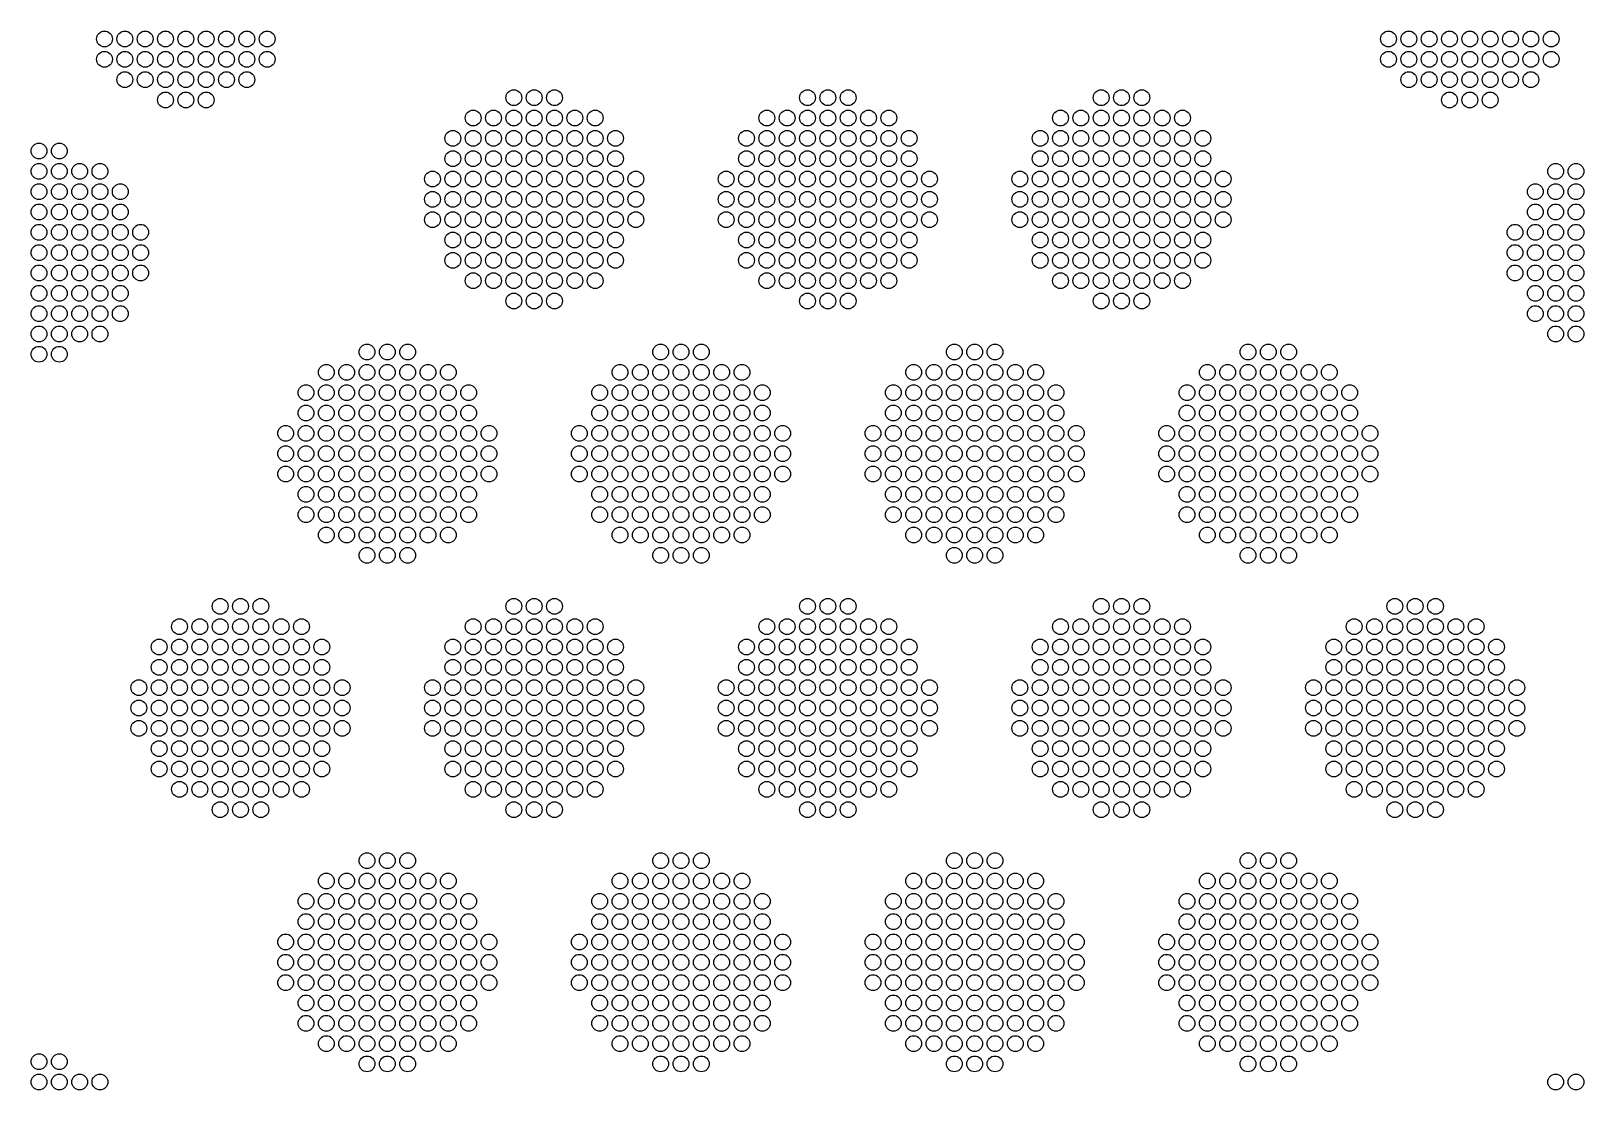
# Model space of a CAD drawing. Extents: x -49 to 54, y -38 to 38.
# Drawn here: x 15.52 to 22.39, y -28.4 to -23.71 of the extents above; entities that cross this region are included whole.
import ezdxf

# ---------------------------------------------------------------- set-up
doc = ezdxf.new("R2010")
doc.units = 0
doc.layers.add('LOWER_ELECTRODE', color=1, linetype='CONTINUOUS')

msp = doc.modelspace()

# ---------------------------------------------------------------- linework, layer by layer
at = {"layer": 'LOWER_ELECTRODE'}
for centre in [(15.8446, -23.7439), (15.9346, -23.7439), (16.0246, -23.7439), (16.1146, -23.7439), (16.2046, -23.7439), (16.2946, -23.7439), (16.3846, -23.7439), (16.4746, -23.7439), (16.5646, -23.7439), (21.5284, -23.7439), (21.6184, -23.7439), (21.7084, -23.7439), (21.7984, -23.7439), (21.8884, -23.7439), (21.9784, -23.7439), (22.0684, -23.7439), (22.1584, -23.7439), (22.2484, -23.7439), (15.8446, -23.8339), (15.9346, -23.8339), (16.0246, -23.8339), (16.1146, -23.8339), (16.2046, -23.8339), (16.2946, -23.8339), (16.3846, -23.8339), (16.4746, -23.8339), (16.5646, -23.8339), (21.5284, -23.8339), (21.6184, -23.8339), (21.7084, -23.8339), (21.7984, -23.8339), (21.8884, -23.8339), (21.9784, -23.8339), (22.0684, -23.8339), (22.1584, -23.8339), (22.2484, -23.8339), (15.9346, -23.9239), (16.0246, -23.9239), (16.1146, -23.9239), (16.2046, -23.9239), (16.2946, -23.9239), (16.3846, -23.9239), (16.4746, -23.9239), (21.6184, -23.9239), (21.7084, -23.9239), (21.7984, -23.9239), (21.8884, -23.9239), (21.9784, -23.9239), (22.0684, -23.9239), (22.1584, -23.9239), (16.1146, -24.0139), (16.2046, -24.0139), (16.2946, -24.0139), (17.6565, -24.0041), (17.7465, -24.0041), (17.8365, -24.0041), (18.9565, -24.0041), (19.0465, -24.0041), (19.1365, -24.0041), (20.2565, -24.0041), (20.3465, -24.0041), (20.4365, -24.0041), (21.7984, -24.0139), (21.8884, -24.0139), (21.9784, -24.0139), (17.4765, -24.0941), (17.5665, -24.0941), (17.6565, -24.0941), (17.7465, -24.0941), (17.8365, -24.0941), (17.9265, -24.0941), (18.0165, -24.0941), (18.7765, -24.0941), (18.8665, -24.0941), (18.9565, -24.0941), (19.0465, -24.0941), (19.1365, -24.0941), (19.2265, -24.0941), (19.3165, -24.0941), (20.0765, -24.0941), (20.1665, -24.0941), (20.2565, -24.0941), (20.3465, -24.0941), (20.4365, -24.0941), (20.5265, -24.0941), (20.6165, -24.0941), (17.3865, -24.1841), (17.4765, -24.1841), (17.5665, -24.1841), (17.6565, -24.1841), (17.7465, -24.1841), (17.8365, -24.1841), (17.9265, -24.1841), (18.0165, -24.1841), (18.1065, -24.1841), (18.6865, -24.1841), (18.7765, -24.1841), (18.8665, -24.1841), (18.9565, -24.1841), (19.0465, -24.1841), (19.1365, -24.1841), (19.2265, -24.1841), (19.3165, -24.1841), (19.4065, -24.1841), (19.9865, -24.1841), (20.0765, -24.1841), (20.1665, -24.1841), (20.2565, -24.1841), (20.3465, -24.1841), (20.4365, -24.1841), (20.5265, -24.1841), (20.6165, -24.1841), (20.7065, -24.1841), (15.5546, -24.2398), (15.6446, -24.2398), (17.3865, -24.2741), (17.4765, -24.2741), (17.5665, -24.2741), (17.6565, -24.2741), (17.7465, -24.2741), (17.8365, -24.2741), (17.9265, -24.2741), (18.0165, -24.2741), (18.1065, -24.2741), (18.6865, -24.2741), (18.7765, -24.2741), (18.8665, -24.2741), (18.9565, -24.2741), (19.0465, -24.2741), (19.1365, -24.2741), (19.2265, -24.2741), (19.3165, -24.2741), (19.4065, -24.2741), (19.9865, -24.2741), (20.0765, -24.2741), (20.1665, -24.2741), (20.2565, -24.2741), (20.3465, -24.2741), (20.4365, -24.2741), (20.5265, -24.2741), (20.6165, -24.2741), (20.7065, -24.2741), (15.5546, -24.3298), (15.6446, -24.3298), (15.7346, -24.3298), (15.8246, -24.3298), (17.2965, -24.3641), (17.3865, -24.3641), (17.4765, -24.3641), (17.5665, -24.3641), (17.6565, -24.3641), (17.7465, -24.3641), (17.8365, -24.3641), (17.9265, -24.3641), (18.0165, -24.3641), (18.1065, -24.3641), (18.1965, -24.3641), (18.5965, -24.3641), (18.6865, -24.3641), (18.7765, -24.3641), (18.8665, -24.3641), (18.9565, -24.3641), (19.0465, -24.3641), (19.1365, -24.3641), (19.2265, -24.3641), (19.3165, -24.3641), (19.4065, -24.3641), (19.4965, -24.3641), (19.8965, -24.3641), (19.9865, -24.3641), (20.0765, -24.3641), (20.1665, -24.3641), (20.2565, -24.3641), (20.3465, -24.3641), (20.4365, -24.3641), (20.5265, -24.3641), (20.6165, -24.3641), (20.7065, -24.3641), (20.7965, -24.3641), (22.2684, -24.3298), (22.3584, -24.3298), (15.5546, -24.4198), (15.6446, -24.4198), (15.7346, -24.4198), (15.8246, -24.4198), (15.9146, -24.4198), (22.1784, -24.4198), (22.2684, -24.4198), (22.3584, -24.4198), (17.2965, -24.4541), (17.3865, -24.4541), (17.4765, -24.4541), (17.5665, -24.4541), (17.6565, -24.4541), (17.7465, -24.4541), (17.8365, -24.4541), (17.9265, -24.4541), (18.0165, -24.4541), (18.1065, -24.4541), (18.1965, -24.4541), (18.5965, -24.4541), (18.6865, -24.4541), (18.7765, -24.4541), (18.8665, -24.4541), (18.9565, -24.4541), (19.0465, -24.4541), (19.1365, -24.4541), (19.2265, -24.4541), (19.3165, -24.4541), (19.4065, -24.4541), (19.4965, -24.4541), (19.8965, -24.4541), (19.9865, -24.4541), (20.0765, -24.4541), (20.1665, -24.4541), (20.2565, -24.4541), (20.3465, -24.4541), (20.4365, -24.4541), (20.5265, -24.4541), (20.6165, -24.4541), (20.7065, -24.4541), (20.7965, -24.4541), (15.5546, -24.5098), (15.6446, -24.5098), (15.7346, -24.5098), (15.8246, -24.5098), (15.9146, -24.5098), (17.2965, -24.5441), (17.3865, -24.5441), (17.4765, -24.5441), (17.5665, -24.5441), (17.6565, -24.5441), (17.7465, -24.5441), (17.8365, -24.5441), (17.9265, -24.5441), (18.0165, -24.5441), (18.1065, -24.5441), (18.1965, -24.5441), (18.5965, -24.5441), (18.6865, -24.5441), (18.7765, -24.5441), (18.8665, -24.5441), (18.9565, -24.5441), (19.0465, -24.5441), (19.1365, -24.5441), (19.2265, -24.5441), (19.3165, -24.5441), (19.4065, -24.5441), (19.4965, -24.5441), (19.8965, -24.5441), (19.9865, -24.5441), (20.0765, -24.5441), (20.1665, -24.5441), (20.2565, -24.5441), (20.3465, -24.5441), (20.4365, -24.5441), (20.5265, -24.5441), (20.6165, -24.5441), (20.7065, -24.5441), (20.7965, -24.5441), (22.1784, -24.5098), (22.2684, -24.5098), (22.3584, -24.5098), (15.5546, -24.5998), (15.6446, -24.5998), (15.7346, -24.5998), (15.8246, -24.5998), (15.9146, -24.5998), (16.0046, -24.5998), (17.3865, -24.6341), (17.4765, -24.6341), (17.5665, -24.6341), (17.6565, -24.6341), (17.7465, -24.6341), (17.8365, -24.6341), (17.9265, -24.6341), (18.0165, -24.6341), (18.1065, -24.6341), (18.6865, -24.6341), (18.7765, -24.6341), (18.8665, -24.6341), (18.9565, -24.6341), (19.0465, -24.6341), (19.1365, -24.6341), (19.2265, -24.6341), (19.3165, -24.6341), (19.4065, -24.6341), (19.9865, -24.6341), (20.0765, -24.6341), (20.1665, -24.6341), (20.2565, -24.6341), (20.3465, -24.6341), (20.4365, -24.6341), (20.5265, -24.6341), (20.6165, -24.6341), (20.7065, -24.6341), (22.0884, -24.5998), (22.1784, -24.5998), (22.2684, -24.5998), (22.3584, -24.5998), (15.5546, -24.6898), (15.6446, -24.6898), (15.7346, -24.6898), (15.8246, -24.6898), (15.9146, -24.6898), (16.0046, -24.6898), (22.0884, -24.6898), (22.1784, -24.6898), (22.2684, -24.6898), (22.3584, -24.6898), (15.5546, -24.7798), (15.6446, -24.7798), (15.7346, -24.7798), (15.8246, -24.7798), (15.9146, -24.7798), (16.0046, -24.7798), (17.3865, -24.7241), (17.4765, -24.7241), (17.5665, -24.7241), (17.6565, -24.7241), (17.7465, -24.7241), (17.8365, -24.7241), (17.9265, -24.7241), (18.0165, -24.7241), (18.1065, -24.7241), (18.6865, -24.7241), (18.7765, -24.7241), (18.8665, -24.7241), (18.9565, -24.7241), (19.0465, -24.7241), (19.1365, -24.7241), (19.2265, -24.7241), (19.3165, -24.7241), (19.4065, -24.7241), (19.9865, -24.7241), (20.0765, -24.7241), (20.1665, -24.7241), (20.2565, -24.7241), (20.3465, -24.7241), (20.4365, -24.7241), (20.5265, -24.7241), (20.6165, -24.7241), (20.7065, -24.7241), (22.0884, -24.7798), (22.1784, -24.7798), (22.2684, -24.7798), (22.3584, -24.7798), (17.4765, -24.8141), (17.5665, -24.8141), (17.6565, -24.8141), (17.7465, -24.8141), (17.8365, -24.8141), (17.9265, -24.8141), (18.0165, -24.8141), (18.7765, -24.8141), (18.8665, -24.8141), (18.9565, -24.8141), (19.0465, -24.8141), (19.1365, -24.8141), (19.2265, -24.8141), (19.3165, -24.8141), (20.0765, -24.8141), (20.1665, -24.8141), (20.2565, -24.8141), (20.3465, -24.8141), (20.4365, -24.8141), (20.5265, -24.8141), (20.6165, -24.8141), (15.5546, -24.8698), (15.6446, -24.8698), (15.7346, -24.8698), (15.8246, -24.8698), (15.9146, -24.8698), (17.6565, -24.9041), (17.7465, -24.9041), (17.8365, -24.9041), (18.9565, -24.9041), (19.0465, -24.9041), (19.1365, -24.9041), (20.2565, -24.9041), (20.3465, -24.9041), (20.4365, -24.9041), (22.1784, -24.8698), (22.2684, -24.8698), (22.3584, -24.8698), (15.5546, -24.9598), (15.6446, -24.9598), (15.7346, -24.9598), (15.8246, -24.9598), (15.9146, -24.9598), (22.1784, -24.9598), (22.2684, -24.9598), (22.3584, -24.9598), (15.5546, -25.0498), (15.6446, -25.0498), (15.7346, -25.0498), (15.8246, -25.0498), (22.2684, -25.0498), (22.3584, -25.0498), (15.5546, -25.1398), (15.6446, -25.1398), (17.0065, -25.13), (17.0965, -25.13), (17.1865, -25.13), (18.3065, -25.13), (18.3965, -25.13), (18.4865, -25.13), (19.6065, -25.13), (19.6965, -25.13), (19.7865, -25.13), (20.9065, -25.13), (20.9965, -25.13), (21.0865, -25.13), (16.8265, -25.22), (16.9165, -25.22), (17.0065, -25.22), (17.0965, -25.22), (17.1865, -25.22), (17.2765, -25.22), (17.3665, -25.22), (18.1265, -25.22), (18.2165, -25.22), (18.3065, -25.22), (18.3965, -25.22), (18.4865, -25.22), (18.5765, -25.22), (18.6665, -25.22), (19.4265, -25.22), (19.5165, -25.22), (19.6065, -25.22), (19.6965, -25.22), (19.7865, -25.22), (19.8765, -25.22), (19.9665, -25.22), (20.7265, -25.22), (20.8165, -25.22), (20.9065, -25.22), (20.9965, -25.22), (21.0865, -25.22), (21.1765, -25.22), (21.2665, -25.22), (16.7365, -25.31), (16.8265, -25.31), (16.9165, -25.31), (17.0065, -25.31), (17.0965, -25.31), (17.1865, -25.31), (17.2765, -25.31), (17.3665, -25.31), (17.4565, -25.31), (18.0365, -25.31), (18.1265, -25.31), (18.2165, -25.31), (18.3065, -25.31), (18.3965, -25.31), (18.4865, -25.31), (18.5765, -25.31), (18.6665, -25.31), (18.7565, -25.31), (19.3365, -25.31), (19.4265, -25.31), (19.5165, -25.31), (19.6065, -25.31), (19.6965, -25.31), (19.7865, -25.31), (19.8765, -25.31), (19.9665, -25.31), (20.0565, -25.31), (20.6365, -25.31), (20.7265, -25.31), (20.8165, -25.31), (20.9065, -25.31), (20.9965, -25.31), (21.0865, -25.31), (21.1765, -25.31), (21.2665, -25.31), (21.3565, -25.31), (16.7365, -25.4), (16.8265, -25.4), (16.9165, -25.4), (17.0065, -25.4), (17.0965, -25.4), (17.1865, -25.4), (17.2765, -25.4), (17.3665, -25.4), (17.4565, -25.4), (18.0365, -25.4), (18.1265, -25.4), (18.2165, -25.4), (18.3065, -25.4), (18.3965, -25.4), (18.4865, -25.4), (18.5765, -25.4), (18.6665, -25.4), (18.7565, -25.4), (19.3365, -25.4), (19.4265, -25.4), (19.5165, -25.4), (19.6065, -25.4), (19.6965, -25.4), (19.7865, -25.4), (19.8765, -25.4), (19.9665, -25.4), (20.0565, -25.4), (20.6365, -25.4), (20.7265, -25.4), (20.8165, -25.4), (20.9065, -25.4), (20.9965, -25.4), (21.0865, -25.4), (21.1765, -25.4), (21.2665, -25.4), (21.3565, -25.4), (16.6465, -25.49), (16.7365, -25.49), (16.8265, -25.49), (16.9165, -25.49), (17.0065, -25.49), (17.0965, -25.49), (17.1865, -25.49), (17.2765, -25.49), (17.3665, -25.49), (17.4565, -25.49), (17.5465, -25.49), (17.9465, -25.49), (18.0365, -25.49), (18.1265, -25.49), (18.2165, -25.49), (18.3065, -25.49), (18.3965, -25.49), (18.4865, -25.49), (18.5765, -25.49), (18.6665, -25.49), (18.7565, -25.49), (18.8465, -25.49), (19.2465, -25.49), (19.3365, -25.49), (19.4265, -25.49), (19.5165, -25.49), (19.6065, -25.49), (19.6965, -25.49), (19.7865, -25.49), (19.8765, -25.49), (19.9665, -25.49), (20.0565, -25.49), (20.1465, -25.49), (20.5465, -25.49), (20.6365, -25.49), (20.7265, -25.49), (20.8165, -25.49), (20.9065, -25.49), (20.9965, -25.49), (21.0865, -25.49), (21.1765, -25.49), (21.2665, -25.49), (21.3565, -25.49), (21.4465, -25.49), (16.6465, -25.58), (16.7365, -25.58), (16.8265, -25.58), (16.9165, -25.58), (17.0065, -25.58), (17.0965, -25.58), (17.1865, -25.58), (17.2765, -25.58), (17.3665, -25.58), (17.4565, -25.58), (17.5465, -25.58), (17.9465, -25.58), (18.0365, -25.58), (18.1265, -25.58), (18.2165, -25.58), (18.3065, -25.58), (18.3965, -25.58), (18.4865, -25.58), (18.5765, -25.58), (18.6665, -25.58), (18.7565, -25.58), (18.8465, -25.58), (19.2465, -25.58), (19.3365, -25.58), (19.4265, -25.58), (19.5165, -25.58), (19.6065, -25.58), (19.6965, -25.58), (19.7865, -25.58), (19.8765, -25.58), (19.9665, -25.58), (20.0565, -25.58), (20.1465, -25.58), (20.5465, -25.58), (20.6365, -25.58), (20.7265, -25.58), (20.8165, -25.58), (20.9065, -25.58), (20.9965, -25.58), (21.0865, -25.58), (21.1765, -25.58), (21.2665, -25.58), (21.3565, -25.58), (21.4465, -25.58), (16.6465, -25.67), (16.7365, -25.67), (16.8265, -25.67), (16.9165, -25.67), (17.0065, -25.67), (17.0965, -25.67), (17.1865, -25.67), (17.2765, -25.67), (17.3665, -25.67), (17.4565, -25.67), (17.5465, -25.67), (17.9465, -25.67), (18.0365, -25.67), (18.1265, -25.67), (18.2165, -25.67), (18.3065, -25.67), (18.3965, -25.67), (18.4865, -25.67), (18.5765, -25.67), (18.6665, -25.67), (18.7565, -25.67), (18.8465, -25.67), (19.2465, -25.67), (19.3365, -25.67), (19.4265, -25.67), (19.5165, -25.67), (19.6065, -25.67), (19.6965, -25.67), (19.7865, -25.67), (19.8765, -25.67), (19.9665, -25.67), (20.0565, -25.67), (20.1465, -25.67), (20.5465, -25.67), (20.6365, -25.67), (20.7265, -25.67), (20.8165, -25.67), (20.9065, -25.67), (20.9965, -25.67), (21.0865, -25.67), (21.1765, -25.67), (21.2665, -25.67), (21.3565, -25.67), (21.4465, -25.67), (16.7365, -25.76), (16.8265, -25.76), (16.9165, -25.76), (17.0065, -25.76), (17.0965, -25.76), (17.1865, -25.76), (17.2765, -25.76), (17.3665, -25.76), (17.4565, -25.76), (18.0365, -25.76), (18.1265, -25.76), (18.2165, -25.76), (18.3065, -25.76), (18.3965, -25.76), (18.4865, -25.76), (18.5765, -25.76), (18.6665, -25.76), (18.7565, -25.76), (19.3365, -25.76), (19.4265, -25.76), (19.5165, -25.76), (19.6065, -25.76), (19.6965, -25.76), (19.7865, -25.76), (19.8765, -25.76), (19.9665, -25.76), (20.0565, -25.76), (20.6365, -25.76), (20.7265, -25.76), (20.8165, -25.76), (20.9065, -25.76), (20.9965, -25.76), (21.0865, -25.76), (21.1765, -25.76), (21.2665, -25.76), (21.3565, -25.76), (16.7365, -25.85), (16.8265, -25.85), (16.9165, -25.85), (17.0065, -25.85), (17.0965, -25.85), (17.1865, -25.85), (17.2765, -25.85), (17.3665, -25.85), (17.4565, -25.85), (18.0365, -25.85), (18.1265, -25.85), (18.2165, -25.85), (18.3065, -25.85), (18.3965, -25.85), (18.4865, -25.85), (18.5765, -25.85), (18.6665, -25.85), (18.7565, -25.85), (19.3365, -25.85), (19.4265, -25.85), (19.5165, -25.85), (19.6065, -25.85), (19.6965, -25.85), (19.7865, -25.85), (19.8765, -25.85), (19.9665, -25.85), (20.0565, -25.85), (20.6365, -25.85), (20.7265, -25.85), (20.8165, -25.85), (20.9065, -25.85), (20.9965, -25.85), (21.0865, -25.85), (21.1765, -25.85), (21.2665, -25.85), (21.3565, -25.85), (16.8265, -25.94), (16.9165, -25.94), (17.0065, -25.94), (17.0965, -25.94), (17.1865, -25.94), (17.2765, -25.94), (17.3665, -25.94), (18.1265, -25.94), (18.2165, -25.94), (18.3065, -25.94), (18.3965, -25.94), (18.4865, -25.94), (18.5765, -25.94), (18.6665, -25.94), (19.4265, -25.94), (19.5165, -25.94), (19.6065, -25.94), (19.6965, -25.94), (19.7865, -25.94), (19.8765, -25.94), (19.9665, -25.94), (20.7265, -25.94), (20.8165, -25.94), (20.9065, -25.94), (20.9965, -25.94), (21.0865, -25.94), (21.1765, -25.94), (21.2665, -25.94), (17.0065, -26.03), (17.0965, -26.03), (17.1865, -26.03), (18.3065, -26.03), (18.3965, -26.03), (18.4865, -26.03), (19.6065, -26.03), (19.6965, -26.03), (19.7865, -26.03), (20.9065, -26.03), (20.9965, -26.03), (21.0865, -26.03), (16.3565, -26.2558), (16.4465, -26.2558), (16.5365, -26.2558), (17.6565, -26.2558), (17.7465, -26.2558), (17.8365, -26.2558), (18.9565, -26.2558), (19.0465, -26.2558), (19.1365, -26.2558), (20.2565, -26.2558), (20.3465, -26.2558), (20.4365, -26.2558), (21.5565, -26.2558), (21.6465, -26.2558), (21.7365, -26.2558), (16.1765, -26.3458), (16.2665, -26.3458), (16.3565, -26.3458), (16.4465, -26.3458), (16.5365, -26.3458), (16.6265, -26.3458), (16.7165, -26.3458), (17.4765, -26.3458), (17.5665, -26.3458), (17.6565, -26.3458), (17.7465, -26.3458), (17.8365, -26.3458), (17.9265, -26.3458), (18.0165, -26.3458), (18.7765, -26.3458), (18.8665, -26.3458), (18.9565, -26.3458), (19.0465, -26.3458), (19.1365, -26.3458), (19.2265, -26.3458), (19.3165, -26.3458), (20.0765, -26.3458), (20.1665, -26.3458), (20.2565, -26.3458), (20.3465, -26.3458), (20.4365, -26.3458), (20.5265, -26.3458), (20.6165, -26.3458), (21.3765, -26.3458), (21.4665, -26.3458), (21.5565, -26.3458), (21.6465, -26.3458), (21.7365, -26.3458), (21.8265, -26.3458), (21.9165, -26.3458), (16.0865, -26.4358), (16.1765, -26.4358), (16.2665, -26.4358), (16.3565, -26.4358), (16.4465, -26.4358), (16.5365, -26.4358), (16.6265, -26.4358), (16.7165, -26.4358), (16.8065, -26.4358), (17.3865, -26.4358), (17.4765, -26.4358), (17.5665, -26.4358), (17.6565, -26.4358), (17.7465, -26.4358), (17.8365, -26.4358), (17.9265, -26.4358), (18.0165, -26.4358), (18.1065, -26.4358), (18.6865, -26.4358), (18.7765, -26.4358), (18.8665, -26.4358), (18.9565, -26.4358), (19.0465, -26.4358), (19.1365, -26.4358), (19.2265, -26.4358), (19.3165, -26.4358), (19.4065, -26.4358), (19.9865, -26.4358), (20.0765, -26.4358), (20.1665, -26.4358), (20.2565, -26.4358), (20.3465, -26.4358), (20.4365, -26.4358), (20.5265, -26.4358), (20.6165, -26.4358), (20.7065, -26.4358), (21.2865, -26.4358), (21.3765, -26.4358), (21.4665, -26.4358), (21.5565, -26.4358), (21.6465, -26.4358), (21.7365, -26.4358), (21.8265, -26.4358), (21.9165, -26.4358), (22.0065, -26.4358), (16.0865, -26.5258), (16.1765, -26.5258), (16.2665, -26.5258), (16.3565, -26.5258), (16.4465, -26.5258), (16.5365, -26.5258), (16.6265, -26.5258), (16.7165, -26.5258), (16.8065, -26.5258), (17.3865, -26.5258), (17.4765, -26.5258), (17.5665, -26.5258), (17.6565, -26.5258), (17.7465, -26.5258), (17.8365, -26.5258), (17.9265, -26.5258), (18.0165, -26.5258), (18.1065, -26.5258), (18.6865, -26.5258), (18.7765, -26.5258), (18.8665, -26.5258), (18.9565, -26.5258), (19.0465, -26.5258), (19.1365, -26.5258), (19.2265, -26.5258), (19.3165, -26.5258), (19.4065, -26.5258), (19.9865, -26.5258), (20.0765, -26.5258), (20.1665, -26.5258), (20.2565, -26.5258), (20.3465, -26.5258), (20.4365, -26.5258), (20.5265, -26.5258), (20.6165, -26.5258), (20.7065, -26.5258), (21.2865, -26.5258), (21.3765, -26.5258), (21.4665, -26.5258), (21.5565, -26.5258), (21.6465, -26.5258), (21.7365, -26.5258), (21.8265, -26.5258), (21.9165, -26.5258), (22.0065, -26.5258), (15.9965, -26.6158), (16.0865, -26.6158), (16.1765, -26.6158), (16.2665, -26.6158), (16.3565, -26.6158), (16.4465, -26.6158), (16.5365, -26.6158), (16.6265, -26.6158), (16.7165, -26.6158), (16.8065, -26.6158), (16.8965, -26.6158), (17.2965, -26.6158), (17.3865, -26.6158), (17.4765, -26.6158), (17.5665, -26.6158), (17.6565, -26.6158), (17.7465, -26.6158), (17.8365, -26.6158), (17.9265, -26.6158), (18.0165, -26.6158), (18.1065, -26.6158), (18.1965, -26.6158), (18.5965, -26.6158), (18.6865, -26.6158), (18.7765, -26.6158), (18.8665, -26.6158), (18.9565, -26.6158), (19.0465, -26.6158), (19.1365, -26.6158), (19.2265, -26.6158), (19.3165, -26.6158), (19.4065, -26.6158), (19.4965, -26.6158), (19.8965, -26.6158), (19.9865, -26.6158), (20.0765, -26.6158), (20.1665, -26.6158), (20.2565, -26.6158), (20.3465, -26.6158), (20.4365, -26.6158), (20.5265, -26.6158), (20.6165, -26.6158), (20.7065, -26.6158), (20.7965, -26.6158), (21.1965, -26.6158), (21.2865, -26.6158), (21.3765, -26.6158), (21.4665, -26.6158), (21.5565, -26.6158), (21.6465, -26.6158), (21.7365, -26.6158), (21.8265, -26.6158), (21.9165, -26.6158), (22.0065, -26.6158), (22.0965, -26.6158), (15.9965, -26.7058), (16.0865, -26.7058), (16.1765, -26.7058), (16.2665, -26.7058), (16.3565, -26.7058), (16.4465, -26.7058), (16.5365, -26.7058), (16.6265, -26.7058), (16.7165, -26.7058), (16.8065, -26.7058), (16.8965, -26.7058), (17.2965, -26.7058), (17.3865, -26.7058), (17.4765, -26.7058), (17.5665, -26.7058), (17.6565, -26.7058), (17.7465, -26.7058), (17.8365, -26.7058), (17.9265, -26.7058), (18.0165, -26.7058), (18.1065, -26.7058), (18.1965, -26.7058), (18.5965, -26.7058), (18.6865, -26.7058), (18.7765, -26.7058), (18.8665, -26.7058), (18.9565, -26.7058), (19.0465, -26.7058), (19.1365, -26.7058), (19.2265, -26.7058), (19.3165, -26.7058), (19.4065, -26.7058), (19.4965, -26.7058), (19.8965, -26.7058), (19.9865, -26.7058), (20.0765, -26.7058), (20.1665, -26.7058), (20.2565, -26.7058), (20.3465, -26.7058), (20.4365, -26.7058), (20.5265, -26.7058), (20.6165, -26.7058), (20.7065, -26.7058), (20.7965, -26.7058), (21.1965, -26.7058), (21.2865, -26.7058), (21.3765, -26.7058), (21.4665, -26.7058), (21.5565, -26.7058), (21.6465, -26.7058), (21.7365, -26.7058), (21.8265, -26.7058), (21.9165, -26.7058), (22.0065, -26.7058), (22.0965, -26.7058), (15.9965, -26.7958), (16.0865, -26.7958), (16.1765, -26.7958), (16.2665, -26.7958), (16.3565, -26.7958), (16.4465, -26.7958), (16.5365, -26.7958), (16.6265, -26.7958), (16.7165, -26.7958), (16.8065, -26.7958), (16.8965, -26.7958), (17.2965, -26.7958), (17.3865, -26.7958), (17.4765, -26.7958), (17.5665, -26.7958), (17.6565, -26.7958), (17.7465, -26.7958), (17.8365, -26.7958), (17.9265, -26.7958), (18.0165, -26.7958), (18.1065, -26.7958), (18.1965, -26.7958), (18.5965, -26.7958), (18.6865, -26.7958), (18.7765, -26.7958), (18.8665, -26.7958), (18.9565, -26.7958), (19.0465, -26.7958), (19.1365, -26.7958), (19.2265, -26.7958), (19.3165, -26.7958), (19.4065, -26.7958), (19.4965, -26.7958), (19.8965, -26.7958), (19.9865, -26.7958), (20.0765, -26.7958), (20.1665, -26.7958), (20.2565, -26.7958), (20.3465, -26.7958), (20.4365, -26.7958), (20.5265, -26.7958), (20.6165, -26.7958), (20.7065, -26.7958), (20.7965, -26.7958), (21.1965, -26.7958), (21.2865, -26.7958), (21.3765, -26.7958), (21.4665, -26.7958), (21.5565, -26.7958), (21.6465, -26.7958), (21.7365, -26.7958), (21.8265, -26.7958), (21.9165, -26.7958), (22.0065, -26.7958), (22.0965, -26.7958), (16.0865, -26.8858), (16.1765, -26.8858), (16.2665, -26.8858), (16.3565, -26.8858), (16.4465, -26.8858), (16.5365, -26.8858), (16.6265, -26.8858), (16.7165, -26.8858), (16.8065, -26.8858), (17.3865, -26.8858), (17.4765, -26.8858), (17.5665, -26.8858), (17.6565, -26.8858), (17.7465, -26.8858), (17.8365, -26.8858), (17.9265, -26.8858), (18.0165, -26.8858), (18.1065, -26.8858), (18.6865, -26.8858), (18.7765, -26.8858), (18.8665, -26.8858), (18.9565, -26.8858), (19.0465, -26.8858), (19.1365, -26.8858), (19.2265, -26.8858), (19.3165, -26.8858), (19.4065, -26.8858), (19.9865, -26.8858), (20.0765, -26.8858), (20.1665, -26.8858), (20.2565, -26.8858), (20.3465, -26.8858), (20.4365, -26.8858), (20.5265, -26.8858), (20.6165, -26.8858), (20.7065, -26.8858), (21.2865, -26.8858), (21.3765, -26.8858), (21.4665, -26.8858), (21.5565, -26.8858), (21.6465, -26.8858), (21.7365, -26.8858), (21.8265, -26.8858), (21.9165, -26.8858), (22.0065, -26.8858), (16.0865, -26.9758), (16.1765, -26.9758), (16.2665, -26.9758), (16.3565, -26.9758), (16.4465, -26.9758), (16.5365, -26.9758), (16.6265, -26.9758), (16.7165, -26.9758), (16.8065, -26.9758), (17.3865, -26.9758), (17.4765, -26.9758), (17.5665, -26.9758), (17.6565, -26.9758), (17.7465, -26.9758), (17.8365, -26.9758), (17.9265, -26.9758), (18.0165, -26.9758), (18.1065, -26.9758), (18.6865, -26.9758), (18.7765, -26.9758), (18.8665, -26.9758), (18.9565, -26.9758), (19.0465, -26.9758), (19.1365, -26.9758), (19.2265, -26.9758), (19.3165, -26.9758), (19.4065, -26.9758), (19.9865, -26.9758), (20.0765, -26.9758), (20.1665, -26.9758), (20.2565, -26.9758), (20.3465, -26.9758), (20.4365, -26.9758), (20.5265, -26.9758), (20.6165, -26.9758), (20.7065, -26.9758), (21.2865, -26.9758), (21.3765, -26.9758), (21.4665, -26.9758), (21.5565, -26.9758), (21.6465, -26.9758), (21.7365, -26.9758), (21.8265, -26.9758), (21.9165, -26.9758), (22.0065, -26.9758), (16.1765, -27.0658), (16.2665, -27.0658), (16.3565, -27.0658), (16.4465, -27.0658), (16.5365, -27.0658), (16.6265, -27.0658), (16.7165, -27.0658), (17.4765, -27.0658), (17.5665, -27.0658), (17.6565, -27.0658), (17.7465, -27.0658), (17.8365, -27.0658), (17.9265, -27.0658), (18.0165, -27.0658), (18.7765, -27.0658), (18.8665, -27.0658), (18.9565, -27.0658), (19.0465, -27.0658), (19.1365, -27.0658), (19.2265, -27.0658), (19.3165, -27.0658), (20.0765, -27.0658), (20.1665, -27.0658), (20.2565, -27.0658), (20.3465, -27.0658), (20.4365, -27.0658), (20.5265, -27.0658), (20.6165, -27.0658), (21.3765, -27.0658), (21.4665, -27.0658), (21.5565, -27.0658), (21.6465, -27.0658), (21.7365, -27.0658), (21.8265, -27.0658), (21.9165, -27.0658), (16.3565, -27.1558), (16.4465, -27.1558), (16.5365, -27.1558), (17.6565, -27.1558), (17.7465, -27.1558), (17.8365, -27.1558), (18.9565, -27.1558), (19.0465, -27.1558), (19.1365, -27.1558), (20.2565, -27.1558), (20.3465, -27.1558), (20.4365, -27.1558), (21.5565, -27.1558), (21.6465, -27.1558), (21.7365, -27.1558), (17.0065, -27.3816), (17.0965, -27.3816), (17.1865, -27.3816), (18.3065, -27.3816), (18.3965, -27.3816), (18.4865, -27.3816), (19.6065, -27.3816), (19.6965, -27.3816), (19.7865, -27.3816), (20.9065, -27.3816), (20.9965, -27.3816), (21.0865, -27.3816), (16.8265, -27.4716), (16.9165, -27.4716), (17.0065, -27.4716), (17.0965, -27.4716), (17.1865, -27.4716), (17.2765, -27.4716), (17.3665, -27.4716), (18.1265, -27.4716), (18.2165, -27.4716), (18.3065, -27.4716), (18.3965, -27.4716), (18.4865, -27.4716), (18.5765, -27.4716), (18.6665, -27.4716), (19.4265, -27.4716), (19.5165, -27.4716), (19.6065, -27.4716), (19.6965, -27.4716), (19.7865, -27.4716), (19.8765, -27.4716), (19.9665, -27.4716), (20.7265, -27.4716), (20.8165, -27.4716), (20.9065, -27.4716), (20.9965, -27.4716), (21.0865, -27.4716), (21.1765, -27.4716), (21.2665, -27.4716), (16.7365, -27.5616), (16.8265, -27.5616), (16.9165, -27.5616), (17.0065, -27.5616), (17.0965, -27.5616), (17.1865, -27.5616), (17.2765, -27.5616), (17.3665, -27.5616), (17.4565, -27.5616), (18.0365, -27.5616), (18.1265, -27.5616), (18.2165, -27.5616), (18.3065, -27.5616), (18.3965, -27.5616), (18.4865, -27.5616), (18.5765, -27.5616), (18.6665, -27.5616), (18.7565, -27.5616), (19.3365, -27.5616), (19.4265, -27.5616), (19.5165, -27.5616), (19.6065, -27.5616), (19.6965, -27.5616), (19.7865, -27.5616), (19.8765, -27.5616), (19.9665, -27.5616), (20.0565, -27.5616), (20.6365, -27.5616), (20.7265, -27.5616), (20.8165, -27.5616), (20.9065, -27.5616), (20.9965, -27.5616), (21.0865, -27.5616), (21.1765, -27.5616), (21.2665, -27.5616), (21.3565, -27.5616), (16.7365, -27.6516), (16.8265, -27.6516), (16.9165, -27.6516), (17.0065, -27.6516), (17.0965, -27.6516), (17.1865, -27.6516), (17.2765, -27.6516), (17.3665, -27.6516), (17.4565, -27.6516), (18.0365, -27.6516), (18.1265, -27.6516), (18.2165, -27.6516), (18.3065, -27.6516), (18.3965, -27.6516), (18.4865, -27.6516), (18.5765, -27.6516), (18.6665, -27.6516), (18.7565, -27.6516), (19.3365, -27.6516), (19.4265, -27.6516), (19.5165, -27.6516), (19.6065, -27.6516), (19.6965, -27.6516), (19.7865, -27.6516), (19.8765, -27.6516), (19.9665, -27.6516), (20.0565, -27.6516), (20.6365, -27.6516), (20.7265, -27.6516), (20.8165, -27.6516), (20.9065, -27.6516), (20.9965, -27.6516), (21.0865, -27.6516), (21.1765, -27.6516), (21.2665, -27.6516), (21.3565, -27.6516), (16.6465, -27.7416), (16.7365, -27.7416), (16.8265, -27.7416), (16.9165, -27.7416), (17.0065, -27.7416), (17.0965, -27.7416), (17.1865, -27.7416), (17.2765, -27.7416), (17.3665, -27.7416), (17.4565, -27.7416), (17.5465, -27.7416), (17.9465, -27.7416), (18.0365, -27.7416), (18.1265, -27.7416), (18.2165, -27.7416), (18.3065, -27.7416), (18.3965, -27.7416), (18.4865, -27.7416), (18.5765, -27.7416), (18.6665, -27.7416), (18.7565, -27.7416), (18.8465, -27.7416), (19.2465, -27.7416), (19.3365, -27.7416), (19.4265, -27.7416), (19.5165, -27.7416), (19.6065, -27.7416), (19.6965, -27.7416), (19.7865, -27.7416), (19.8765, -27.7416), (19.9665, -27.7416), (20.0565, -27.7416), (20.1465, -27.7416), (20.5465, -27.7416), (20.6365, -27.7416), (20.7265, -27.7416), (20.8165, -27.7416), (20.9065, -27.7416), (20.9965, -27.7416), (21.0865, -27.7416), (21.1765, -27.7416), (21.2665, -27.7416), (21.3565, -27.7416), (21.4465, -27.7416), (16.6465, -27.8316), (16.7365, -27.8316), (16.8265, -27.8316), (16.9165, -27.8316), (17.0065, -27.8316), (17.0965, -27.8316), (17.1865, -27.8316), (17.2765, -27.8316), (17.3665, -27.8316), (17.4565, -27.8316), (17.5465, -27.8316), (17.9465, -27.8316), (18.0365, -27.8316), (18.1265, -27.8316), (18.2165, -27.8316), (18.3065, -27.8316), (18.3965, -27.8316), (18.4865, -27.8316), (18.5765, -27.8316), (18.6665, -27.8316), (18.7565, -27.8316), (18.8465, -27.8316), (19.2465, -27.8316), (19.3365, -27.8316), (19.4265, -27.8316), (19.5165, -27.8316), (19.6065, -27.8316), (19.6965, -27.8316), (19.7865, -27.8316), (19.8765, -27.8316), (19.9665, -27.8316), (20.0565, -27.8316), (20.1465, -27.8316), (20.5465, -27.8316), (20.6365, -27.8316), (20.7265, -27.8316), (20.8165, -27.8316), (20.9065, -27.8316), (20.9965, -27.8316), (21.0865, -27.8316), (21.1765, -27.8316), (21.2665, -27.8316), (21.3565, -27.8316), (21.4465, -27.8316), (16.6465, -27.9216), (16.7365, -27.9216), (16.8265, -27.9216), (16.9165, -27.9216), (17.0065, -27.9216), (17.0965, -27.9216), (17.1865, -27.9216), (17.2765, -27.9216), (17.3665, -27.9216), (17.4565, -27.9216), (17.5465, -27.9216), (17.9465, -27.9216), (18.0365, -27.9216), (18.1265, -27.9216), (18.2165, -27.9216), (18.3065, -27.9216), (18.3965, -27.9216), (18.4865, -27.9216), (18.5765, -27.9216), (18.6665, -27.9216), (18.7565, -27.9216), (18.8465, -27.9216), (19.2465, -27.9216), (19.3365, -27.9216), (19.4265, -27.9216), (19.5165, -27.9216), (19.6065, -27.9216), (19.6965, -27.9216), (19.7865, -27.9216), (19.8765, -27.9216), (19.9665, -27.9216), (20.0565, -27.9216), (20.1465, -27.9216), (20.5465, -27.9216), (20.6365, -27.9216), (20.7265, -27.9216), (20.8165, -27.9216), (20.9065, -27.9216), (20.9965, -27.9216), (21.0865, -27.9216), (21.1765, -27.9216), (21.2665, -27.9216), (21.3565, -27.9216), (21.4465, -27.9216), (16.7365, -28.0116), (16.8265, -28.0116), (16.9165, -28.0116), (17.0065, -28.0116), (17.0965, -28.0116), (17.1865, -28.0116), (17.2765, -28.0116), (17.3665, -28.0116), (17.4565, -28.0116), (18.0365, -28.0116), (18.1265, -28.0116), (18.2165, -28.0116), (18.3065, -28.0116), (18.3965, -28.0116), (18.4865, -28.0116), (18.5765, -28.0116), (18.6665, -28.0116), (18.7565, -28.0116), (19.3365, -28.0116), (19.4265, -28.0116), (19.5165, -28.0116), (19.6065, -28.0116), (19.6965, -28.0116), (19.7865, -28.0116), (19.8765, -28.0116), (19.9665, -28.0116), (20.0565, -28.0116), (20.6365, -28.0116), (20.7265, -28.0116), (20.8165, -28.0116), (20.9065, -28.0116), (20.9965, -28.0116), (21.0865, -28.0116), (21.1765, -28.0116), (21.2665, -28.0116), (21.3565, -28.0116), (16.7365, -28.1016), (16.8265, -28.1016), (16.9165, -28.1016), (17.0065, -28.1016), (17.0965, -28.1016), (17.1865, -28.1016), (17.2765, -28.1016), (17.3665, -28.1016), (17.4565, -28.1016), (18.0365, -28.1016), (18.1265, -28.1016), (18.2165, -28.1016), (18.3065, -28.1016), (18.3965, -28.1016), (18.4865, -28.1016), (18.5765, -28.1016), (18.6665, -28.1016), (18.7565, -28.1016), (19.3365, -28.1016), (19.4265, -28.1016), (19.5165, -28.1016), (19.6065, -28.1016), (19.6965, -28.1016), (19.7865, -28.1016), (19.8765, -28.1016), (19.9665, -28.1016), (20.0565, -28.1016), (20.6365, -28.1016), (20.7265, -28.1016), (20.8165, -28.1016), (20.9065, -28.1016), (20.9965, -28.1016), (21.0865, -28.1016), (21.1765, -28.1016), (21.2665, -28.1016), (21.3565, -28.1016), (16.8265, -28.1916), (16.9165, -28.1916), (17.0065, -28.1916), (17.0965, -28.1916), (17.1865, -28.1916), (17.2765, -28.1916), (17.3665, -28.1916), (18.1265, -28.1916), (18.2165, -28.1916), (18.3065, -28.1916), (18.3965, -28.1916), (18.4865, -28.1916), (18.5765, -28.1916), (18.6665, -28.1916), (19.4265, -28.1916), (19.5165, -28.1916), (19.6065, -28.1916), (19.6965, -28.1916), (19.7865, -28.1916), (19.8765, -28.1916), (19.9665, -28.1916), (20.7265, -28.1916), (20.8165, -28.1916), (20.9065, -28.1916), (20.9965, -28.1916), (21.0865, -28.1916), (21.1765, -28.1916), (21.2665, -28.1916), (15.5546, -28.2718), (15.6446, -28.2718), (17.0065, -28.2816), (17.0965, -28.2816), (17.1865, -28.2816), (18.3065, -28.2816), (18.3965, -28.2816), (18.4865, -28.2816), (19.6065, -28.2816), (19.6965, -28.2816), (19.7865, -28.2816), (20.9065, -28.2816), (20.9965, -28.2816), (21.0865, -28.2816), (15.5546, -28.3618), (15.6446, -28.3618), (15.7346, -28.3618), (15.8246, -28.3618), (22.2684, -28.3618), (22.3584, -28.3618)]:
    msp.add_circle(centre, 0.035, dxfattribs=at)

doc.saveas('drawing.dxf')
